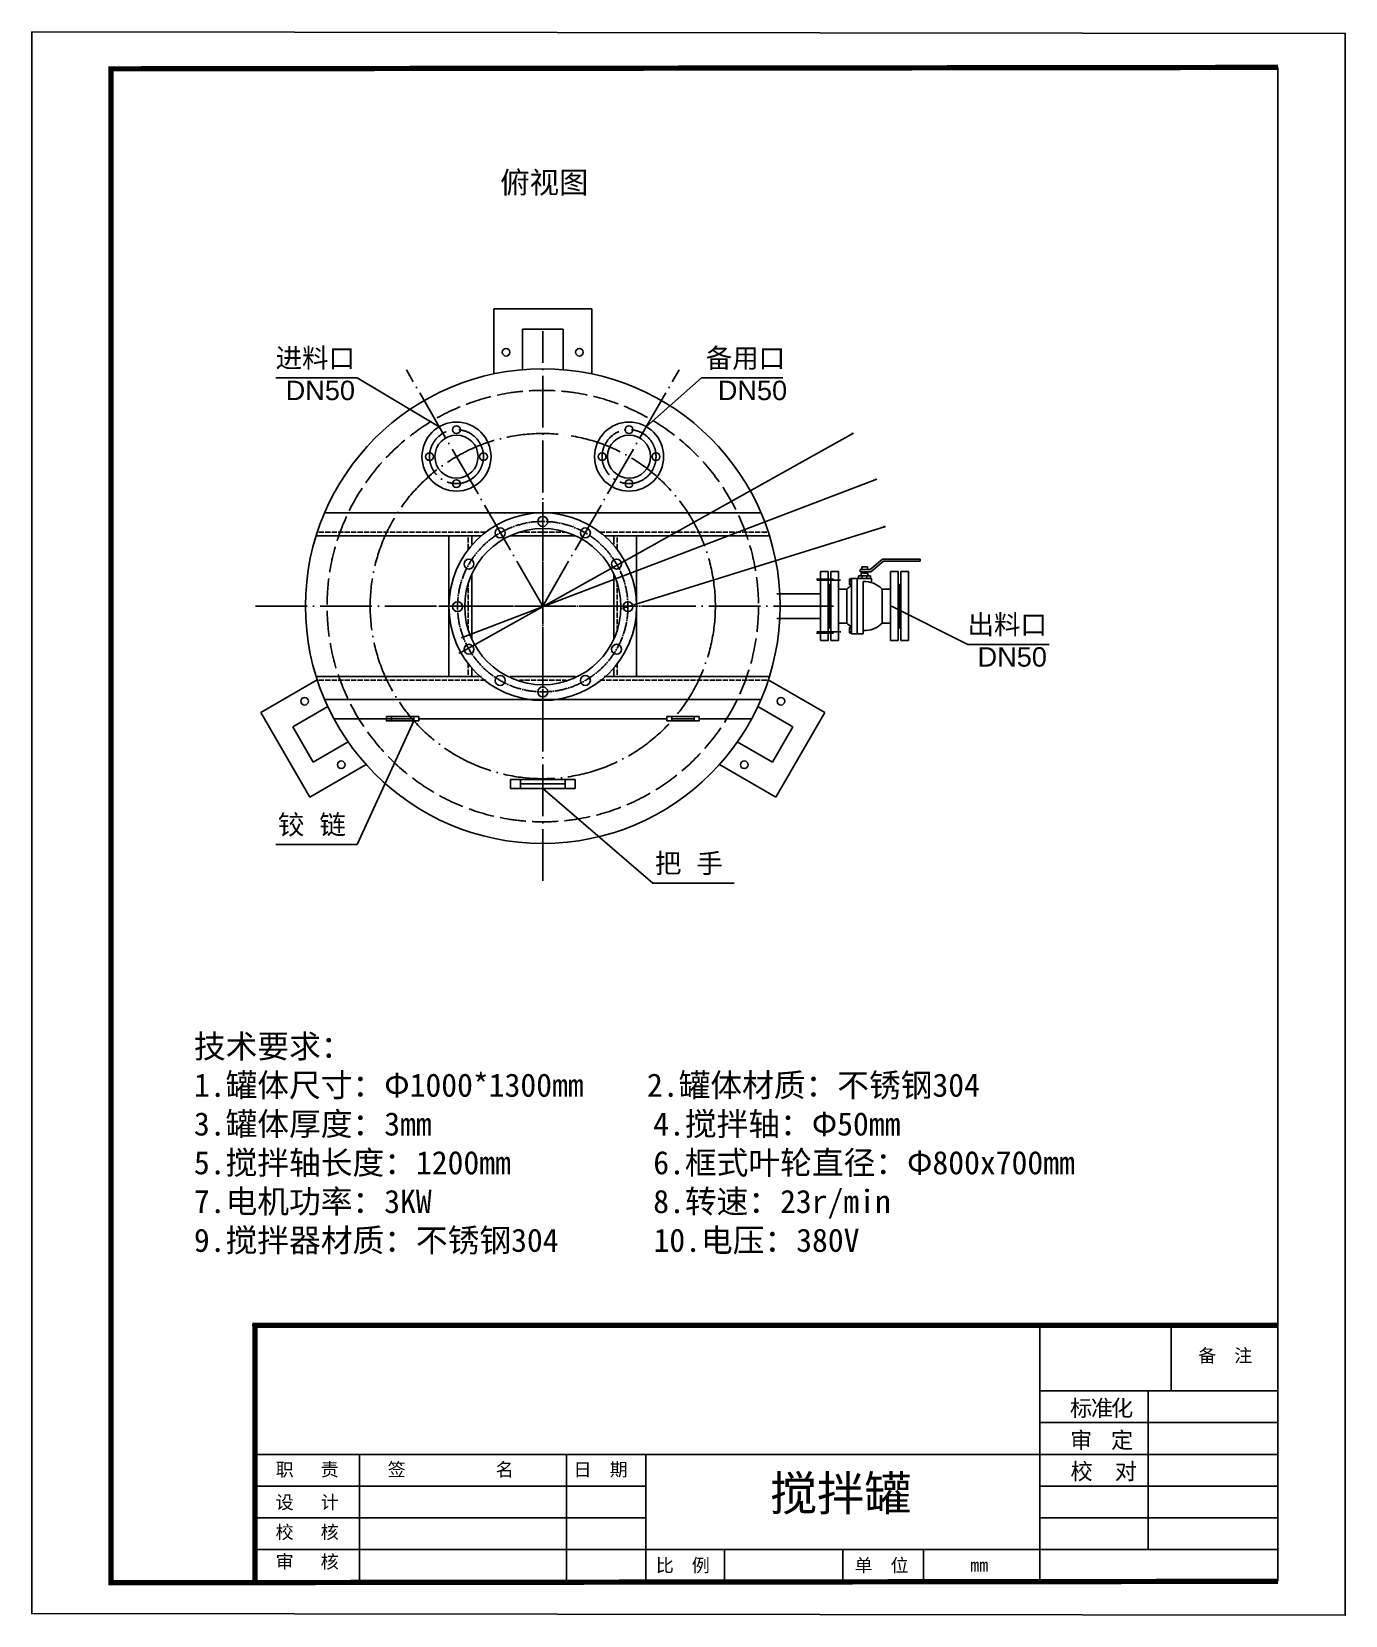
# Model space of a CAD drawing. Header units: millimetres. Extents: x 3287 to 6331, y 1203 to 4873.
import ezdxf

# ---------------------------------------------------------------- set-up
doc = ezdxf.new("R2010")
doc.units = ezdxf.units.MM
doc.linetypes.add('ACAD_ISO02W100', pattern=[15, 12, -3])
doc.linetypes.add('ACAD_ISO04W100', pattern=[30, 24, -3, 0, -3])
for name, color, linetype in [('中心线', 1, 'ACAD_ISO04W100'), ('图层1', 2, 'ACAD_ISO02W100'), ('标注', 6, 'Continuous'), ('注释', 3, 'Continuous'), ('虚线', 7, 'ACAD_ISO02W100'), ('轴线', 1, 'ACAD_ISO04W100')]:
    doc.layers.add(name, color=color, linetype=linetype)
doc.layers.add('标注线', color=7, linetype='Continuous', lineweight=9)
doc.styles.get("Standard").update_dxf_attribs({"font": 'arial.ttf'})
doc.styles.add('STYLE1', font='')
doc.styles.get('STYLE1').set_extended_font_data('FangSong_GB2312')
doc.dimstyles.new('ISO-25', dxfattribs={"dimtxt": 2.5, "dimasz": 2.5, "dimexe": 1.25, "dimexo": 0.625, "dimtad": 1, "dimtxsty": 'Standard', "dimcen": 2.5, "dimadec": 0, "dimazin": 0, "dimtfac": 1, "dimtmove": 0, "dimatfit": 3, "dimfxl": 0, "dimarcsym": 0})

# ---------------------------------------------------------------- blocks, each defined once
blk = doc.blocks.new('*D5')
at = {"layer": 'Defpoints', "color": 0, "transparency": 16777216}
for p in [(4661.2, 3646.3), (4281.4, 3434.4)]:
    blk.add_point(p, dxfattribs=at)
at = {"layer": '标注', "color": 0, "lineweight": -2, "transparency": 16777216}
for p, q in [((5191.6, 3942.2), (4663.4, 3647.5)), ((4281.4, 3434.4), (4661.2, 3646.3)), ((4279.2, 3433.2), (4277, 3432))]:
    blk.add_line(p, q, dxfattribs=at)
at = {"layer": '标注', "color": 0, "transparency": 16777216}
for points in [[(4663.2, 3647.9), (4663.6, 3647.2), (4661.2, 3646.3)], [(4279, 3433.6), (4279.4, 3432.8), (4281.4, 3434.4)]]:
    blk.add_solid(points, dxfattribs=at)
at = {"layer": '标注', "color": 0, "transparency": 16777216, "insert": (5186.5, 3941.6), "char_height": 2.5, "attachment_point": 5, "rotation": 29.1535}
blk.add_mtext('∅435', dxfattribs=at)
blk = doc.blocks.new('*D6')
at = {"layer": 'Defpoints', "color": 0, "transparency": 16777216}
for p in [(4655.8, 3610.9), (4286.8, 3469.9)]:
    blk.add_point(p, dxfattribs=at)
at = {"layer": '标注', "color": 0, "lineweight": -2, "transparency": 16777216}
for p, q in [((5245.4, 3836.2), (4658.1, 3611.8)), ((4286.8, 3469.9), (4655.8, 3610.9)), ((4284.5, 3469), (4282.1, 3468.1))]:
    blk.add_line(p, q, dxfattribs=at)
at = {"layer": '标注', "color": 0, "transparency": 16777216}
for points in [[(4658, 3612.2), (4658.3, 3611.4), (4655.8, 3610.9)], [(4284.3, 3469.4), (4284.6, 3468.6), (4286.8, 3469.9)]]:
    blk.add_solid(points, dxfattribs=at)
at = {"layer": '标注', "color": 0, "transparency": 16777216, "insert": (5240.3, 3836.4), "char_height": 2.5, "attachment_point": 5, "rotation": 20.9164}
blk.add_mtext('∅395', dxfattribs=at)
blk = doc.blocks.new('*D7')
at = {"layer": 'Defpoints', "color": 0, "transparency": 16777216}
for p in [(4657.8, 3536.9), (4679.8, 3543.8)]:
    blk.add_point(p, dxfattribs=at)
at = {"layer": '标注', "color": 0, "lineweight": -2, "transparency": 16777216}
for p, q in [((5266, 3726.3), (4682.2, 3544.5)), ((4655.4, 3536.2), (4653, 3535.5)), ((4657.8, 3536.9), (4679.8, 3543.8))]:
    blk.add_line(p, q, dxfattribs=at)
at = {"layer": '标注', "color": 0, "transparency": 16777216}
for points in [[(4655.3, 3536.6), (4655.6, 3535.8), (4657.8, 3536.9)], [(4682, 3544.9), (4682.3, 3544.1), (4679.8, 3543.8)]]:
    blk.add_solid(points, dxfattribs=at)
at = {"layer": '标注', "color": 0, "transparency": 16777216, "insert": (5259.5, 3726.4), "char_height": 2.5, "attachment_point": 5, "rotation": 17.2948}
blk.add_mtext('12-%%C23', dxfattribs=at)

msp = doc.modelspace()

# ---------------------------------------------------------------- linework, layer by layer
for p, q in [((6175.247, 1281.478), (6175.247, 4790.145)), ((4357.897, 4230.671), (4584.697, 4230.671)), ((4357.897, 4079.854), (4357.897, 4230.671)), ((4584.697, 4230.671), (4584.697, 4079.854)), ((4424.047, 4183.421), (4518.547, 4183.421)), ((4424.047, 4089.638), (4424.047, 4183.421)), ((4518.547, 4183.421), (4518.547, 4089.638)), ((4471.297, 3757.868), (3965.571, 3757.868)), ((3965.571, 3757.868), (4977.024, 3757.868)), ((4328.905, 3704.778), (3946.039, 3704.778)), ((4253.801, 3704.778), (4253.801, 3378.565)), ((4306.891, 3684.064), (4306.891, 3704.778)), ((4471.297, 3704.778), (4395.598, 3704.778)), ((4471.297, 3704.778), (4546.996, 3704.778)), ((4613.69, 3704.778), (4996.556, 3704.778)), ((4635.703, 3684.064), (4635.703, 3704.778)), ((4688.793, 3704.778), (4688.793, 3378.565)), ((5230.15, 3626.384), (5258.893, 3650.322)), ((5231.96, 3621.384), (5260.981, 3645.554)), ((5259.533, 3650.554), (5346.043, 3650.554)), ((5260.981, 3645.554), (5346.043, 3645.554)), ((5346.043, 3645.554), (5346.043, 3650.554)), ((4306.891, 3541.671), (4306.891, 3617.37)), ((4635.703, 3541.671), (4635.703, 3617.37)), ((5114.706, 3461.671), (5114.706, 3621.671)), ((5114.706, 3621.671), (5132.706, 3621.671)), ((5132.706, 3621.671), (5132.706, 3461.671)), ((5156.706, 3621.671), (5138.706, 3621.671)), ((5138.706, 3621.671), (5138.706, 3461.671)), ((5156.706, 3461.671), (5156.706, 3621.671)), ((5183.068, 3601.141), (5185.509, 3601.141)), ((5203.356, 3605.75), (5203.356, 3612.065)), ((5203.356, 3612.065), (5230.976, 3612.065)), ((5207.169, 3626.384), (5230.15, 3626.384)), ((5207.169, 3621.384), (5207.169, 3626.384)), ((5207.169, 3621.384), (5231.96, 3621.384)), ((5209.421, 3612.065), (5209.421, 3618.314)), ((5209.421, 3618.314), (5224.912, 3618.314)), ((5210.58, 3626.384), (5210.58, 3632.709)), ((5223.753, 3632.709), (5210.58, 3632.709)), ((5211.696, 3605.75), (5211.696, 3612.065)), ((5212.573, 3618.314), (5212.573, 3621.384)), ((5213.714, 3605.75), (5233.219, 3605.75)), ((5221.76, 3618.314), (5221.76, 3621.384)), ((5222.636, 3605.75), (5222.636, 3612.065)), ((5223.753, 3626.384), (5223.753, 3632.709)), ((5224.912, 3612.065), (5224.912, 3618.314)), ((5230.976, 3612.065), (5230.976, 3605.75)), ((5233.219, 3596.07), (5233.219, 3605.75)), ((5277.173, 3461.671), (5277.173, 3621.671)), ((5277.173, 3621.671), (5295.173, 3621.671)), ((5295.173, 3621.671), (5295.173, 3461.671)), ((5319.173, 3621.671), (5301.173, 3621.671)), ((5301.173, 3621.671), (5301.173, 3461.671)), ((5319.173, 3461.671), (5319.173, 3621.671)), ((5114.599, 3570.171), (5013.661, 3570.171)), ((5156.706, 3581.145), (5176.184, 3581.145)), ((5176.184, 3502.198), (5176.184, 3581.145)), ((5183.068, 3594.239), (5185.509, 3594.239)), ((5257.572, 3581.145), (5277.173, 3581.145)), ((5257.783, 3502.198), (5257.783, 3581.145)), ((4306.891, 3541.671), (4306.891, 3465.973)), ((4635.703, 3541.671), (4635.703, 3465.973)), ((5114.599, 3513.171), (5013.661, 3513.171)), ((5016.661, 3513.095), (5016.661, 3513.171)), ((5156.706, 3502.198), (5176.184, 3502.198)), ((5183.068, 3489.104), (5185.509, 3489.104)), ((5257.783, 3502.198), (5277.173, 3502.198)), ((5114.706, 3479.171), (5114.706, 3479.171)), ((5132.706, 3461.671), (5114.706, 3461.671)), ((5138.706, 3461.671), (5156.706, 3461.671)), ((5156.706, 3479.171), (5156.706, 3479.171)), ((5183.068, 3482.202), (5185.509, 3482.202)), ((5277.173, 3479.171), (5277.173, 3479.171)), ((5295.173, 3461.671), (5277.173, 3461.671)), ((5301.173, 3461.671), (5319.173, 3461.671)), ((5319.173, 3479.171), (5319.173, 3479.171)), ((4328.905, 3378.565), (3946.039, 3378.565)), ((4306.891, 3399.279), (4306.891, 3378.565)), ((4471.297, 3378.565), (4395.598, 3378.565)), ((4471.297, 3378.565), (4546.996, 3378.565)), ((4613.69, 3378.565), (4996.556, 3378.565)), ((4635.703, 3399.279), (4635.703, 3378.565)), ((3817.906, 3295.379), (3948.518, 3370.787)), ((4994.077, 3370.787), (5124.689, 3295.379)), ((3891.901, 3261.716), (3973.119, 3308.608)), ((3965.571, 3325.475), (4977.024, 3325.475)), ((4969.475, 3308.608), (5050.694, 3261.716)), ((3931.306, 3098.964), (3817.906, 3295.379)), ((5124.689, 3295.379), (5011.289, 3098.964)), ((3939.151, 3179.877), (3891.901, 3261.716)), ((5050.694, 3261.716), (5003.444, 3179.877)), ((4020.369, 3226.768), (3939.151, 3179.877)), ((5003.444, 3179.877), (4922.225, 3226.768)), ((4061.918, 3174.373), (3931.306, 3098.964)), ((5011.289, 3098.964), (4880.677, 3174.373)), ((5623.164, 1722.832), (6175.247, 1722.832))]:
    msp.add_line(p, q)
at = {"color": 1, "linetype": 'ACAD_ISO04W100', "lineweight": -3, "ltscale": 1.2}
for p, q in [((4471.297, 3782.359), (4471.297, 3300.984)), ((4230.488, 3541.671), (4712.107, 3541.671))]:
    msp.add_line(p, q, dxfattribs=at)
at = {"color": 1, "ltscale": 50}
for p, q in [((5106.496, 3601.663), (5161.601, 3601.663)), ((5106.123, 3481.68), (5161.973, 3481.68))]:
    msp.add_line(p, q, dxfattribs=at)
at = {"color": 4}
for p, q in [((3987.281, 3280.466), (4125.838, 3280.466)), ((4120.538, 3285.549), (4120.538, 3275.382)), ((4120.538, 3280.466), (4172.146, 3280.466)), ((4120.538, 3280.466), (4172.146, 3280.466)), ((4172.146, 3285.549), (4172.146, 3275.382)), ((4183.732, 3280.466), (4758.863, 3280.466)), ((4770.449, 3285.549), (4770.449, 3275.382)), ((4770.449, 3280.466), (4822.057, 3280.466)), ((4822.057, 3280.466), (4770.449, 3280.466)), ((4822.057, 3285.549), (4822.057, 3275.382)), ((4833.643, 3280.466), (4955.313, 3280.466)), ((4419.689, 3139.64), (4419.689, 3119.305)), ((4419.689, 3129.472), (4522.905, 3129.472)), ((4522.905, 3139.64), (4522.905, 3119.305))]:
    msp.add_line(p, q, dxfattribs=at)
at = {"linetype": 'Continuous', "lineweight": -3}
for p, q in [((3797.939, 1874.852), (6175.247, 1874.852)), ((3798.296, 1874.852), (6175.247, 1874.852)), ((3798.296, 1874.852), (6175.603, 1874.852)), ((5623.164, 1281.478), (5623.164, 1874.85)), ((5927.799, 1722.832), (5927.799, 1874.852)), ((5874.638, 1355.037), (5874.638, 1722.832)), ((6175.247, 1649.273), (5623.164, 1649.273)), ((3810.469, 1575.714), (6175.247, 1575.714)), ((4046.692, 1281.478), (4046.692, 1575.714)), ((4525.928, 1281.478), (4525.928, 1575.714)), ((4709.826, 1281.478), (4709.826, 1575.714)), ((3810.469, 1502.154), (4709.826, 1502.154)), ((5623.164, 1502.155), (6175.247, 1502.155)), ((3810.308, 1428.596), (4709.826, 1428.596)), ((5623.164, 1428.596), (6175.247, 1428.596)), ((3810.308, 1355.036), (4709.826, 1355.036)), ((4709.826, 1355.036), (6175.247, 1355.036)), ((4892.301, 1355.988), (4892.301, 1281.478)), ((5166.495, 1355.988), (5166.495, 1281.478)), ((5353.538, 1355.988), (5353.538, 1281.478)), ((6175.247, 1355.037), (5623.164, 1355.037)), ((3810.283, 1281.478), (6175.247, 1281.478))]:
    msp.add_line(p, q, dxfattribs=at)
at = {"lineweight": -3}
msp.add_lwpolyline([(3286.66, 4872.947), (6331.454, 4868.941), (6331.454, 1202.681), (3286.66, 1206.688)], close=True, dxfattribs=at)
at = {"linetype": 'Continuous', "lineweight": -3, "const_width": 12.26}
for points in [[(6175.247, 4790.145), (3470.817, 4786.789), (3470.817, 1278.123)], [(6175.247, 1281.478), (3470.817, 1278.123), (3470.817, 4786.789)], [(3798.296, 1874.843), (6175.247, 1874.852)], [(3804.335, 1874.843), (3804.335, 1281.478)]]:
    msp.add_lwpolyline(points, dxfattribs=at)
for points in [[(5182.068, 3603.735), (5182.068, 3591.645), (5183.068, 3590.645), (5185.509, 3590.645), (5186.509, 3591.645), (5186.509, 3603.735), (5185.509, 3604.735), (5183.068, 3604.735)], [(5186.509, 3477.593), (5186.509, 3605.75), (5200.112, 3605.75), (5200.112, 3477.593)], [(5182.068, 3479.608), (5182.068, 3491.698), (5183.068, 3492.698), (5185.509, 3492.698), (5186.509, 3491.698), (5186.509, 3479.608), (5185.509, 3478.608), (5183.068, 3478.608)]]:
    msp.add_lwpolyline(points, close=True)
for points in [[(5213.714, 3605.75), (5200.112, 3605.75), (5200.112, 3477.593), (5213.714, 3477.593), (5213.714, 3598.347)], [(5132.706, 3491.671), (5135.706, 3491.671), (5135.706, 3591.671), (5132.706, 3591.671)], [(5138.706, 3491.671), (5135.706, 3491.671), (5135.706, 3591.671), (5138.706, 3591.671)], [(5295.173, 3491.671), (5298.173, 3491.671), (5298.173, 3591.671), (5295.173, 3591.671)], [(5301.173, 3491.671), (5298.173, 3491.671), (5298.173, 3591.671), (5301.173, 3591.671)]]:
    msp.add_lwpolyline(points)
at = {"color": 4}
for points in [[(4108.952, 3285.549), (4183.732, 3285.549), (4183.732, 3275.382), (4108.952, 3275.382)], [(4833.643, 3285.549), (4758.863, 3285.549), (4758.863, 3275.382), (4833.643, 3275.382)], [(4396.517, 3139.64), (4546.078, 3139.64), (4546.078, 3119.305), (4396.517, 3119.305)]]:
    msp.add_lwpolyline(points, close=True, dxfattribs=at)
for centre, radius in [((4386.247, 4130.016), 8.82), ((4556.347, 4130.016), 8.82), ((4471.297, 3541.671), 550), ((4271.297, 3888.082), 80), ((4671.297, 3888.082), 80), ((4271.297, 3888.082), 50), ((4271.297, 3950.582), 9), ((4671.297, 3888.082), 50), ((4671.297, 3950.582), 9), ((4208.797, 3888.082), 9), ((4333.797, 3888.082), 9), ((4608.797, 3888.082), 9), ((4733.797, 3888.082), 9), ((4271.297, 3825.582), 9), ((4671.297, 3825.582), 9), ((3919.251, 3321.155), 8.82), ((5023.343, 3321.155), 8.82), ((4004.301, 3173.844), 8.82), ((4938.293, 3173.844), 8.82)]:
    msp.add_circle(centre, radius)
at = {"lineweight": -3}
for centre, radius in [((4471.297, 3540.368), 217.5), ((4471.297, 3737.868), 11.5), ((4471.297, 3540.368), 181), ((4372.547, 3711.408), 11.5), ((4570.047, 3711.408), 11.5), ((4300.257, 3639.118), 11.5), ((4642.337, 3639.118), 11.5), ((4273.797, 3540.368), 11.5), ((4668.797, 3540.368), 11.5), ((4300.257, 3441.618), 11.5), ((4642.337, 3441.618), 11.5), ((4372.547, 3369.328), 11.5), ((4570.047, 3369.328), 11.5), ((4471.297, 3342.868), 11.5)]:
    msp.add_circle(centre, radius, dxfattribs=at)
at = {"color": 1, "linetype": 'ACAD_ISO04W100', "lineweight": -3, "ltscale": 1.2}
msp.add_circle((4471.297, 3540.368), 197.5, dxfattribs=at)
for centre, radius, start, end in [((5259.533, 3649.554), 1, 90, 129.788581), ((5183.068, 3602.141), 1, 180, 270), ((5183.068, 3600.141), 1, 90, 180), ((5185.509, 3602.141), 1, 270, 0), ((5185.509, 3600.141), 1, 0, 90), ((5216.983, 3541.671), 56.77, 44.053634, 93.302027), ((5216.984, 3541.671), 56.77, 122.466564, 135.946366), ((5183.068, 3595.239), 1, 180, 270), ((5183.068, 3593.239), 1, 90, 180), ((5185.509, 3595.239), 1, 270, 0), ((5185.509, 3593.239), 1, 0, 90), ((5216.984, 3541.671), 56.77, 224.053634, 237.533436), ((5183.068, 3490.104), 1, 180, 270), ((5183.068, 3488.104), 1, 90, 180), ((5185.509, 3490.104), 1, 270, 0), ((5185.509, 3488.104), 1, 0, 90), ((5216.983, 3541.671), 56.77, 266.697973, 315.946366), ((5183.068, 3483.202), 1, 180, 270), ((5183.068, 3481.202), 1, 90, 180), ((5185.509, 3483.202), 1, 270, 0), ((5185.509, 3481.202), 1, 0, 90)]:
    msp.add_arc(centre, radius, start, end)
at = {"layer": '中心线', "ltscale": 5}
for p, q in [((4471.297, 2904.638), (4471.297, 4178.705)), ((4471.297, 3541.671), (4155.21, 4089.151)), ((4471.297, 3541.671), (4787.385, 4089.151)), ((3805.126, 3541.671), (5137.469, 3541.671)), ((5144.879, 3541.671), (5021.297, 3541.671))]:
    msp.add_line(p, q, dxfattribs=at)
for centre, radius in [((4471.297, 3541.671), 400), ((4271.297, 3888.082), 62.5), ((4671.297, 3888.082), 62.5)]:
    msp.add_circle(centre, radius, dxfattribs=at)
at = {"layer": '图层1'}
for p, q in [((4339.088, 3713.073), (3948.687, 3713.073)), ((4471.297, 3713.073), (4417.131, 3713.073)), ((4471.297, 3713.073), (4525.463, 3713.073)), ((4603.506, 3713.073), (4993.908, 3713.073)), ((4298.596, 3673.88), (4298.596, 3704.778)), ((4643.998, 3673.88), (4643.998, 3704.778)), ((4298.596, 3541.671), (4298.596, 3595.838)), ((4643.998, 3541.671), (4643.998, 3595.838)), ((4298.596, 3541.671), (4298.596, 3487.505)), ((4643.998, 3541.671), (4643.998, 3487.505)), ((4298.596, 3409.462), (4298.596, 3378.565)), ((4643.998, 3409.462), (4643.998, 3378.565)), ((4339.088, 3370.27), (3948.687, 3370.27)), ((4471.297, 3370.27), (4417.131, 3370.27)), ((4471.297, 3370.27), (4525.463, 3370.27)), ((4603.506, 3370.27), (4993.908, 3370.27))]:
    msp.add_line(p, q, dxfattribs=at)
at = {"layer": '注释'}
for p, q in [((4040.931, 4070.728), (3852.529, 4070.728)), ((4040.931, 4070.728), (4231.297, 3957.364)), ((4839.171, 4070.728), (4711.297, 3957.364)), ((4839.171, 4070.728), (5027.573, 4070.728)), ((5456.269, 3453.042), (5279.482, 3541.671)), ((5644.671, 3453.042), (5456.269, 3453.042)), ((4040.931, 2989.255), (4172.146, 3275.382)), ((4726.42, 2899.592), (4471.297, 3119.305)), ((3852.529, 2989.255), (4040.931, 2989.255)), ((4726.42, 2899.592), (4914.822, 2899.592))]:
    msp.add_line(p, q, dxfattribs=at)
at = {"layer": '虚线', "color": 251, "ltscale": 5}
msp.add_circle((4471.297, 3541.671), 500, dxfattribs=at)
at = {"layer": '轴线', "ltscale": 5}
for p, q in [((5144.987, 3604.171), (5105.513, 3604.171)), ((5144.987, 3479.171), (5105.513, 3479.171))]:
    msp.add_line(p, q, dxfattribs=at)

# ---------------------------------------------------------------- texts
at = {"insert": (4372.617, 4548.57), "char_height": 50, "attachment_point": 1}
msp.add_mtext_dynamic_manual_height_columns('{\\fSimSun|b0|i0|c134|p34;俯视图}', width=451.97245, gutter_width=12.5, heights=[0], dxfattribs=at)
at = {"insert": (3662.741, 2548.338), "char_height": 53.9136, "width": 2170.93427, "attachment_point": 1}
msp.add_mtext('{\\fKaiTi_GB2312|b0|i0|c134|p49;技术要求：\\P1.罐体尺寸：Φ1000*1300mm    2.罐体材质：不锈钢304    \\P3.罐体厚度：3mm              4.搅拌轴：Φ50mm\\P5.搅拌轴长度：1200mm         6.框式叶轮直径：Φ800x700mm\\P7.电机功率：3KW              8.转速：23r/min\\P9.搅拌器材质：不锈钢304      10.电压：380V}', dxfattribs=at)
at = {"linetype": 'Continuous', "lineweight": -3, "char_height": 30.64964, "attachment_point": 1}
for s, insert, width in [('{\\fSimSun|b0|i0|c134|p54;备  注}', (5990.443, 1820.041), 410.52998), ('{\\fSimSun|b0|i0|c134|p54;职   责}', (3852.169, 1555.967), 283.58211), ('{\\fSimSun|b0|i0|c134|p54;签          名}', (4111.746, 1555.967), 356.97555), ('{\\fSimSun|b0|i0|c134|p54;日  期}', (4542.712, 1555.967), 283.58211), ('{\\fSimSun|b0|i0|c134|p54;设   计   }', (3852.169, 1479.965), 283.58211), ('{\\fSimSun|b0|i0|c134|p54;校   核   }', (3852.169, 1410.963), 283.58211), ('{\\fSimSun|b0|i0|c134|p54;审   核   }', (3852.169, 1342.211), 283.58211), ('{\\fSimSun|b0|i0|c134|p54;比  例}', (4733.229, 1333.974), 283.58211), ('{\\fSimSun|b0|i0|c134|p54;单  位}', (5193.981, 1333.974), 283.58211), ('{\\fSimSun|b0|i0|c134|p2;mm}', (5462.206, 1334.714), 283.58211)]:
    msp.add_mtext(s, dxfattribs=dict(at, insert=insert, width=width))
at = {"layer": '标注', "insert": (4998.035, 1525.362), "char_height": 80, "attachment_point": 1}
msp.add_mtext_dynamic_manual_height_columns('{\\C0;搅拌罐}', width=913.33857, gutter_width=12.5, heights=[0], dxfattribs=at)
at = {"layer": '标注线', "color": 7, "ltscale": 0.13, "attachment_point": 1, "style": 'STYLE1'}
for s, insert, char_height, width in [('标', (5693.325, 1701.906), 37.736, 47.23771), ('准', (5741.841, 1701.906), 37.736, 47.23771), ('化', (5788.247, 1701.906), 37.736, 47.23771), ('审', (5693.325, 1627.681), 37.736, 47.23771), ('定', (5788.247, 1627.681), 37.736, 47.23771), ('校  对', (5694.352, 1555.329), 37.7359, 190.2792)]:
    msp.add_mtext(s, dxfattribs=dict(at, insert=insert, char_height=char_height, width=width))
at = {"layer": '注释', "char_height": 45}
for s, width, insert, attachment_point in [('进料口\\PDN50', 188.80723, (4036.055, 4139.09), 3), ('\\pi4.9036;备用口\\P\\pi32.904;DN50', 188.80723, (4844.046, 4139.09), 1), ('出料口\\PDN50', 188.80723, (5639.795, 3521.404), 3), ('铰  链', 451.97245, (3857.404, 3057.617), 1), ('把  手', 451.97245, (4731.295, 2967.954), 1)]:
    msp.add_mtext_dynamic_manual_height_columns(s, width=width, gutter_width=12.5, heights=[0], dxfattribs=dict(at, insert=insert, attachment_point=attachment_point))

# ---------------------------------------------------------------- dimensions: what is measured, and where the dimension line sits
at = {"layer": '标注'}
for p1, p2, picture, middle in [((4281.351, 3434.412), (4661.244, 3646.323), '*D5', (5187.43, 3939.839)), ((4286.812, 3469.859), (4655.783, 3610.876), '*D6', (5240.99, 3834.537))]:
    dim = msp.add_diameter_dim_2p(p1=p1, p2=p2, dimstyle='ISO-25', dxfattribs=at)
    dim.commit()
    dim.dimension.update_dxf_attribs({"geometry": picture, "text_midpoint": middle, "dimtype": 163})
dim = msp.add_diameter_dim_2p(p1=(4657.817, 3536.949), p2=(4679.777, 3543.786), text='12-%%C23', dimstyle='ISO-25', dxfattribs=at)
dim.commit()
dim.dimension.update_dxf_attribs({"geometry": '*D7', "text_midpoint": (5260.084, 3724.474), "dimtype": 163})

doc.saveas('drawing.dxf')
